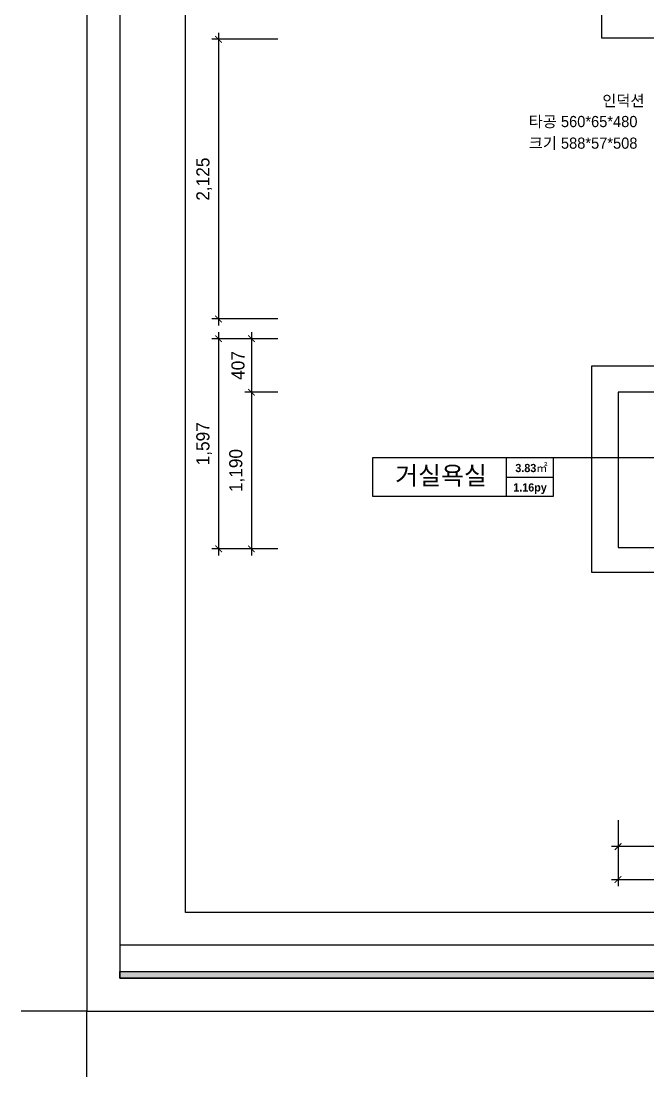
# Model space of a CAD drawing. Header units: millimetres. Extents: x 389217 to 432717, y 56032 to 85056.
# Drawn here: x 389217 to 393978, y 56032 to 64055 of the extents above; entities that cross this region are included whole.
import ezdxf
from ezdxf.enums import TextEntityAlignment as Align

# ---------------------------------------------------------------- set-up
doc = ezdxf.new("R2010")
doc.units = ezdxf.units.MM
doc.header["$LTSCALE"] = 60
for name, color, linetype in [('0-ELC TEXT', 7, 'Continuous'), ('03-TEXT', 3, 'Continuous'), ('07-DIM WAL', 5, 'Continuous'), ('2CONTINUOUS', 2, 'Continuous'), ('FORM(YOURNAME)-1', 1, 'Continuous'), ('FORM(YOURNAME)-11', 1, 'Continuous')]:
    doc.layers.add(name, color=color, linetype=linetype)
doc.styles.add('HY 울릉도 L', font='')
doc.styles.add('YOURNAME', font='HY울릉도M.TTF')
doc.styles.add('넥슨고딕', font='NEXONLv1GothicBold.ttf')
doc.styles.add('코레일둥고', font='Korail_Round_Gothic_Medium.ttf')
doc.styles.get('HY 울릉도 L').set_extended_font_data('HY울릉도L')
doc.dimstyles.new('50', dxfattribs={"dimscale": 50, "dimtxt": 2, "dimasz": 1, "dimexe": 1, "dimexo": 1, "dimgap": 1, "dimtad": 1, "dimdec": 0, "dimrnd": 0.05, "dimdsep": 46, "dimlunit": 6, "dimtxsty": 'HY 울릉도 L', "dimblk": 'ARCHTICK', "dimcen": 2.5, "dimdle": 1, "dimclrd": 133, "dimclre": 133, "dimclrt": 30, "dimadec": 0, "dimazin": 0, "dimtfac": 1, "dimtdec": 0, "dimtix": 1, "dimtmove": 2, "dimatfit": 3, "dimldrblk": 'ARCHTICK', "dimfxl": 1, "dimlwd": -1, "dimlwe": -1, "dimarcsym": 0})

# ---------------------------------------------------------------- blocks, each defined once
blk = doc.blocks.new('vudauseh')
at = {"layer": '2CONTINUOUS'}
for points in [[(385059.9, 82805), (385059.9, 82185), (383914.9, 82185), (383914.9, 83095), (383714.9, 83095), (383714.9, 81985), (384209.9, 81985), (384209.9, 81815), (384409.9, 81815), (384409.9, 81975), (385259.9, 81975), (385259.9, 82805), (385059.9, 82805)], [(385204.9, 79293), (383839.9, 79293), (383839.9, 78113), (384934.9, 78113)], [(388124.9, 77924), (383639.9, 77924), (383639.9, 79493), (384209.9, 79493)]]:
    blk.add_lwpolyline(points, dxfattribs=at)
blk = doc.blocks.new('FORM-ELEVATION')
at = {"layer": 'FORM(YOURNAME)-11'}
h = blk.add_hatch(color=256, dxfattribs=at)
h.dxf.hatch_style = 1
h.paths.add_polyline_path([(-10309, 35708), (71691, 35708), (71691, 35508), (-10309, 35508)])
h.paths.add_polyline_path([(-10309, -21492), (71691, -21492), (71691, -21692), (-10309, -21692)])
at = {"layer": 'Defpoints', "color": 158}
blk.add_line((62481, -20692), (-10309, -20692), dxfattribs=at)
for points in [[(-10309, -21692), (71691, -21692), (71691, 35708), (-10309, 35708)], [(-8309, 33708), (61071, 33708), (61071, -19692), (-8309, -19692)]]:
    blk.add_lwpolyline(points, close=True, dxfattribs=at)
at = {"layer": 'Defpoints', "color": 1}
blk.add_lwpolyline([(-11309, -24692), (-11309, -22692), (-13309, -22692)], dxfattribs=at)
at = {"layer": 'FORM(YOURNAME)-11', "color": 250}
blk.add_lwpolyline([(-11309, -22692), (72691, -22692), (72691, 36708), (-11309, 36708)], close=True, dxfattribs=at)
at = {"layer": 'FORM(YOURNAME)-11'}
blk.add_lwpolyline([(-10309, -21492), (71691, -21492), (71691, -21692), (-10309, -21692)], close=True, dxfattribs=at)
at = {"layer": 'FORM(YOURNAME)-11', "color": 3, "style": 'YOURNAME'}
for tag, height, p in [('1', 450, (71041, -1219)), ('2', 450, (71041, -1863)), ('3', 450, (71041, -3150)), ('4', 450, (71041, -5081)), ('5', 515, (71041, -7398)), ('6', 515, (71041, -9650)), ('7', 515, (71041, -11903)), ('8', 515, (71041, -14155)), ('9', 515, (71041, -16408)), ('10', 515, (66791, -18596)), ('11', 515, (71041, -18660)), ('12', 515, (66791, -20848)), ('13', 515, (71041, -20848))]:
    blk.add_attdef(tag, text='', height=height, dxfattribs=at).set_placement(p, align=Align.MIDDLE_RIGHT)
blk = doc.blocks.new('_ArchTick')
at = {"color": 0, "linetype": 'ByBlock', "const_width": 0.15}
blk.add_lwpolyline([(-0.5, -0.5), (0.5, 0.5)], dxfattribs=at)
blk = doc.blocks.new('*D37')
at = {"layer": '07-DIM WAL', "color": 133, "transparency": 16777216}
for p, q in [((390717.2, 63966.7), (390717.2, 61741.7)), ((391167.2, 63916.7), (390667.2, 63916.7)), ((391167.2, 61791.7), (390667.2, 61791.7))]:
    blk.add_line(p, q, dxfattribs=at)
at = {"layer": 'Defpoints', "color": 0, "transparency": 16777216}
for p in [(391217.2, 63916.7), (390717.2, 61791.7), (391217.2, 61791.7)]:
    blk.add_point(p, dxfattribs=at)
at = {"layer": '07-DIM WAL', "color": 133, "transparency": 16777216, "xscale": 50, "yscale": 50, "zscale": 50}
for p, rotation in [((390717.2, 63916.7), 90), ((390717.2, 61791.7), 270)]:
    blk.add_blockref('_ArchTick', p, dxfattribs=dict(at, rotation=rotation))
at = {"layer": '07-DIM WAL', "color": 30, "transparency": 16777216, "insert": (390607.3, 62854.2), "char_height": 100, "attachment_point": 5, "rotation": 90, "style": 'HY 울릉도 L'}
blk.add_mtext('2,125', dxfattribs=at)
blk = doc.blocks.new('*D38')
at = {"layer": '07-DIM WAL', "color": 133, "transparency": 16777216}
for p, q in [((391167.2, 61641.7), (390667.2, 61641.7)), ((390717.2, 61691.7), (390717.2, 59994.7)), ((391167.2, 60044.7), (390667.2, 60044.7))]:
    blk.add_line(p, q, dxfattribs=at)
at = {"layer": 'Defpoints', "color": 0, "transparency": 16777216}
for p in [(391217.2, 61641.7), (390717.2, 60044.7), (391217.2, 60044.7)]:
    blk.add_point(p, dxfattribs=at)
at = {"layer": '07-DIM WAL', "color": 133, "transparency": 16777216, "xscale": 50, "yscale": 50, "zscale": 50}
for p, rotation in [((390717.2, 61641.7), 90), ((390717.2, 60044.7), 270)]:
    blk.add_blockref('_ArchTick', p, dxfattribs=dict(at, rotation=rotation))
at = {"layer": '07-DIM WAL', "color": 30, "transparency": 16777216, "insert": (390607.2, 60843.2), "char_height": 100, "attachment_point": 5, "rotation": 90, "style": 'HY 울릉도 L'}
blk.add_mtext('1,597', dxfattribs=at)
blk = doc.blocks.new('*D39')
at = {"layer": '07-DIM WAL', "color": 133, "transparency": 16777216}
for p, q in [((393751.9, 57982.2), (393751.9, 57482.2)), ((396591.9, 57982.2), (396591.9, 57482.2)), ((393701.9, 57532.2), (396641.9, 57532.2))]:
    blk.add_line(p, q, dxfattribs=at)
at = {"layer": 'Defpoints', "color": 0, "transparency": 16777216}
for p in [(393751.9, 58032.2), (396591.9, 58032.2), (396591.9, 57532.2)]:
    blk.add_point(p, dxfattribs=at)
at = {"layer": '07-DIM WAL', "color": 133, "transparency": 16777216, "xscale": 50, "yscale": 50, "zscale": 50, "rotation": 180}
blk.add_blockref('_ArchTick', (393751.9, 57532.2), dxfattribs=at)
at = {"layer": '07-DIM WAL', "color": 133, "transparency": 16777216, "xscale": 50, "yscale": 50, "zscale": 50}
blk.add_blockref('_ArchTick', (396591.9, 57532.2), dxfattribs=at)
at = {"layer": '07-DIM WAL', "color": 30, "transparency": 16777216, "insert": (395171.9, 57642.1), "char_height": 100, "attachment_point": 5, "style": 'HY 울릉도 L'}
blk.add_mtext('2,840', dxfattribs=at)
blk = doc.blocks.new('*D42')
at = {"layer": '07-DIM WAL', "color": 133, "transparency": 16777216}
for p, q in [((393751.9, 57982.2), (393751.9, 57732.2)), ((394846.9, 57982.2), (394846.9, 57732.2)), ((394896.9, 57782.2), (393701.9, 57782.2))]:
    blk.add_line(p, q, dxfattribs=at)
at = {"layer": 'Defpoints', "color": 0, "transparency": 16777216}
for p in [(393751.9, 58032.2), (394846.9, 58032.2), (393751.9, 57782.2)]:
    blk.add_point(p, dxfattribs=at)
at = {"layer": '07-DIM WAL', "color": 133, "transparency": 16777216, "xscale": 50, "yscale": 50, "zscale": 50, "rotation": 180}
blk.add_blockref('_ArchTick', (393751.9, 57782.2), dxfattribs=at)
at = {"layer": '07-DIM WAL', "color": 133, "transparency": 16777216, "xscale": 50, "yscale": 50, "zscale": 50}
blk.add_blockref('_ArchTick', (394846.9, 57782.2), dxfattribs=at)
at = {"layer": '07-DIM WAL', "color": 30, "transparency": 16777216, "insert": (394299.4, 57892.2), "char_height": 100, "attachment_point": 5, "style": 'HY 울릉도 L'}
blk.add_mtext('1,095', dxfattribs=at)
blk = doc.blocks.new('*D43')
at = {"layer": '07-DIM WAL', "color": 133, "transparency": 16777216}
for p, q in [((391167.2, 61641.7), (390917.2, 61641.7)), ((390967.2, 61691.7), (390967.2, 61184.7)), ((391167.2, 61234.7), (390917.2, 61234.7))]:
    blk.add_line(p, q, dxfattribs=at)
at = {"layer": 'Defpoints', "color": 0, "transparency": 16777216}
for p in [(391217.2, 61641.7), (390967.2, 61234.7), (391217.2, 61234.7)]:
    blk.add_point(p, dxfattribs=at)
at = {"layer": '07-DIM WAL', "color": 133, "transparency": 16777216, "xscale": 50, "yscale": 50, "zscale": 50}
for p, rotation in [((390967.2, 61641.7), 90), ((390967.2, 61234.7), 270)]:
    blk.add_blockref('_ArchTick', p, dxfattribs=dict(at, rotation=rotation))
at = {"layer": '07-DIM WAL', "color": 30, "transparency": 16777216, "insert": (390865.1, 61438.2), "char_height": 100, "attachment_point": 5, "rotation": 90, "style": 'HY 울릉도 L'}
blk.add_mtext('407', dxfattribs=at)
blk = doc.blocks.new('*D44')
at = {"layer": '07-DIM WAL', "color": 133, "transparency": 16777216}
for p, q in [((391167.2, 61234.7), (390917.2, 61234.7)), ((390967.2, 61284.7), (390967.2, 59994.7)), ((391167.2, 60044.7), (390917.2, 60044.7))]:
    blk.add_line(p, q, dxfattribs=at)
at = {"layer": 'Defpoints', "color": 0, "transparency": 16777216}
for p in [(391217.2, 61234.7), (390967.2, 60044.7), (391217.2, 60044.7)]:
    blk.add_point(p, dxfattribs=at)
at = {"layer": '07-DIM WAL', "color": 133, "transparency": 16777216, "xscale": 50, "yscale": 50, "zscale": 50}
for p, rotation in [((390967.2, 61234.7), 90), ((390967.2, 60044.7), 270)]:
    blk.add_blockref('_ArchTick', p, dxfattribs=dict(at, rotation=rotation))
at = {"layer": '07-DIM WAL', "color": 30, "transparency": 16777216, "insert": (390857.2, 60639.7), "char_height": 100, "attachment_point": 5, "rotation": 90, "style": 'HY 울릉도 L'}
blk.add_mtext('1,190', dxfattribs=at)

msp = doc.modelspace()

# ---------------------------------------------------------------- linework, layer by layer
at = {"layer": '0-ELC TEXT'}
for p, q in [((392905.7, 60442.9), (392905.7, 60737.7)), ((393259.6, 60737.7), (394379.5, 60737.7)), ((392905.7, 60590.3), (393259.6, 60590.3))]:
    msp.add_line(p, q, dxfattribs=at)
at = {"layer": '0-ELC TEXT', "elevation": 0}
msp.add_lwpolyline([(391889, 60737.7), (393259.6, 60737.7), (393259.6, 60442.9), (391889, 60442.9)], close=True, dxfattribs=at)

# ---------------------------------------------------------------- block references
msp.add_blockref('vudauseh', (9912, -18058.3))
at = {"layer": 'FORM(YOURNAME)-1', "xscale": 0.2500000000000002, "yscale": 0.2500000000000002, "zscale": 0.2500000000000002}
msp.add_blockref('FORM-ELEVATION', (392544.3, 62205.2), dxfattribs=at)

# ---------------------------------------------------------------- texts
at = {"layer": '0-ELC TEXT', "style": '코레일둥고'}
for s, p in [('인덕션', (393632.5, 63407.8)), ('타공 560*65*480', (393073.8, 63249.4)), ('크기 588*57*508', (393073.8, 63085.2))]:
    msp.add_text(s, height=85, dxfattribs=at).set_placement(p)
at = {"layer": '03-TEXT'}
for s, height, style, p in [('거실욕실', 138.89, '코레일둥고', (392407.2, 60532.4)), ('3.83㎡', 62.5, '넥슨고딕', (393093.7, 60627.8)), ('1.16py', 62.5, '넥슨고딕', (393083.4, 60480.4))]:
    msp.add_text(s, height=height, dxfattribs=dict(at, style=style)).set_placement(p, align=Align.CENTER)

# ---------------------------------------------------------------- dimensions: what is measured, and where the dimension line sits
at = {"layer": '07-DIM WAL'}
for base, p1, p2, picture, middle in [((390717.2, 61791.7), (391217.2, 63916.7), (391217.2, 61791.7), '*D37', (390607.3, 62854.2)), ((390717.2, 60044.7), (391217.2, 61641.7), (391217.2, 60044.7), '*D38', (390607.2, 60843.2)), ((390967.2, 61234.7), (391217.2, 61641.7), (391217.2, 61234.7), '*D43', (390865.1, 61438.2)), ((390967.2, 60044.7), (391217.2, 61234.7), (391217.2, 60044.7), '*D44', (390857.2, 60639.7))]:
    dim = msp.add_linear_dim(base=base, p1=p1, p2=p2, angle=90, dimstyle='50', dxfattribs=at)
    dim.commit()
    dim.dimension.update_dxf_attribs({"geometry": picture, "text_midpoint": middle})
for base, p1, p2, picture, middle in [((396591.9, 57532.2), (393751.9, 58032.2), (396591.9, 58032.2), '*D39', (395171.9, 57642.1)), ((393751.9, 57782.2), (394846.9, 58032.2), (393751.9, 58032.2), '*D42', (394299.4, 57892.2))]:
    dim = msp.add_linear_dim(base=base, p1=p1, p2=p2, dimstyle='50', dxfattribs=at)
    dim.commit()
    dim.dimension.update_dxf_attribs({"geometry": picture, "text_midpoint": middle})

doc.saveas('drawing.dxf')
